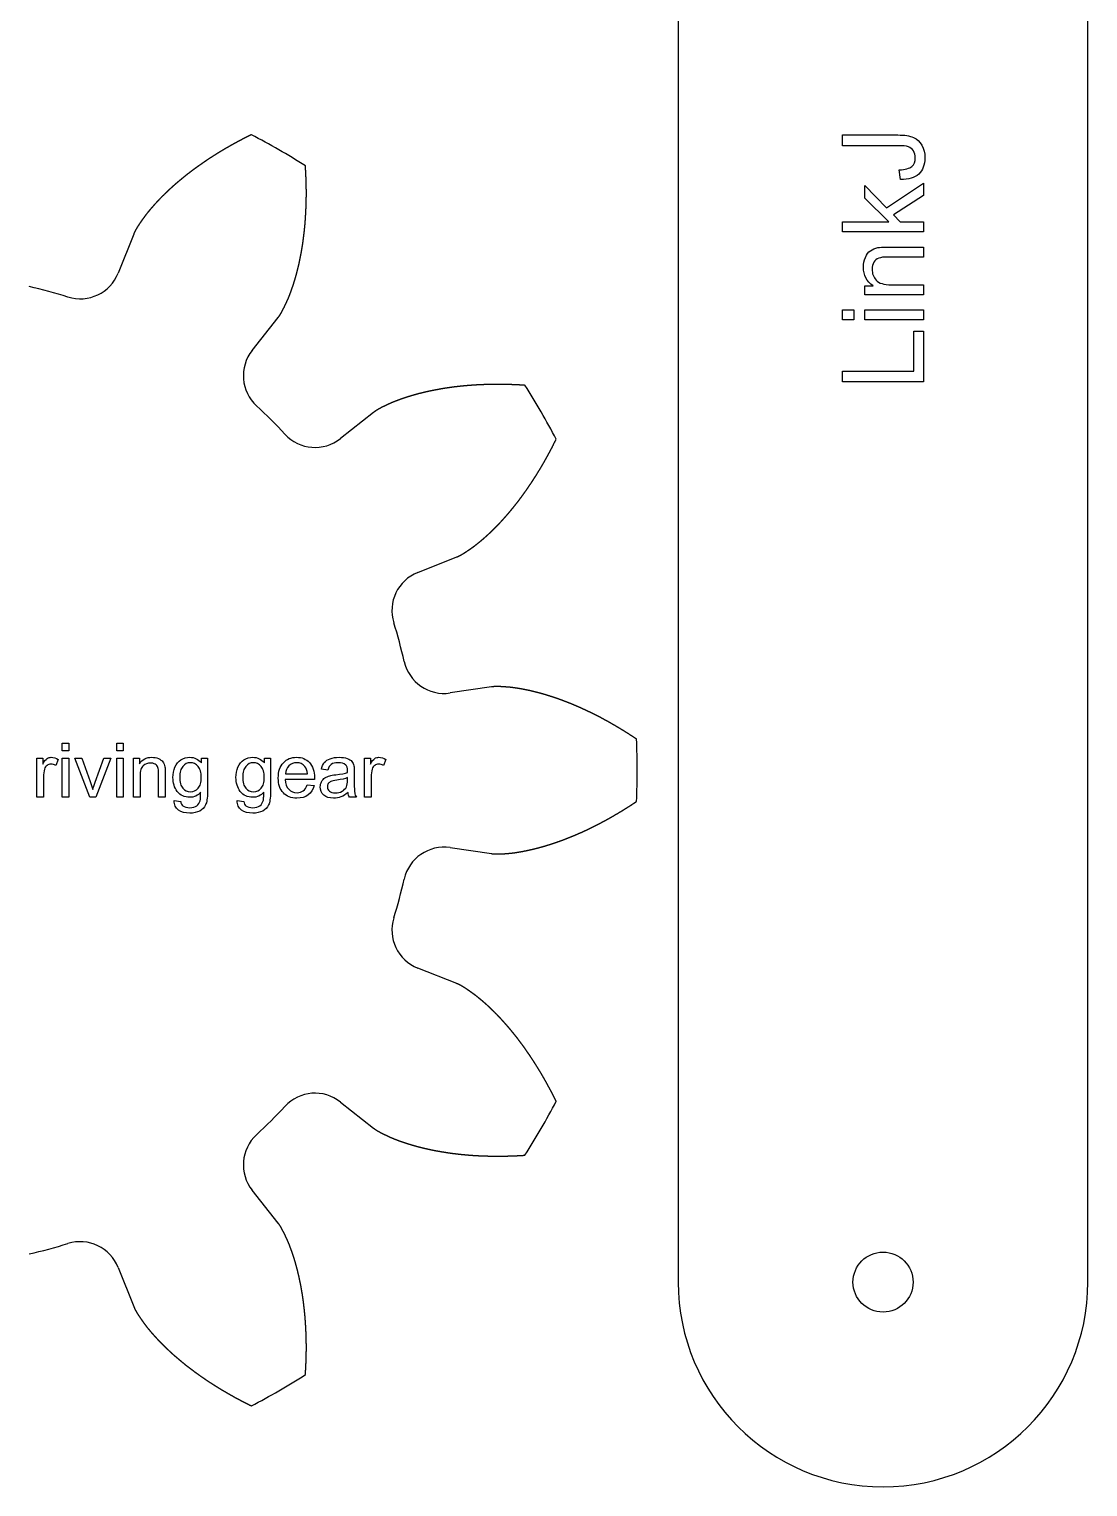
# Model space of a CAD drawing. Header units: millimetres. Extents: x 18 to 1165, y 18 to 1178.
# Drawn here: x 732.4 to 887.4, y 247.2 to 460.8 of the extents above; entities that cross this region are included whole.
import ezdxf

# ---------------------------------------------------------------- set-up
doc = ezdxf.new("R2010")
doc.units = ezdxf.units.MM
doc.layers.add('cut', color=5, linetype='Continuous', true_color=0x0000ff)
doc.layers.add('line engraving', color=1, linetype='Continuous', true_color=0xff0000)

msp = doc.modelspace()

# ---------------------------------------------------------------- linework, layer by layer
at = {"layer": 'cut', "color": 5, "true_color": 0x0000ff}
for p, q in [((747.67, 430.75), (745.39, 425.03)), ((765.01, 413.7), (768.83, 418.53)), ((782.77, 404.59), (777.94, 400.78)), ((789.27, 381.15), (794.99, 383.43)), ((800.09, 364.39), (794, 363.5)), ((794, 340.84), (800.09, 339.95)), ((794.99, 320.91), (789.27, 323.18)), ((777.94, 303.56), (782.77, 299.74)), ((768.83, 285.8), (765.01, 290.63)), ((745.39, 279.31), (747.67, 273.59))]:
    msp.add_line(p, q, dxfattribs=at)
msp.add_lwpolyline([(827.41, 577.17), (827.41, 277.17, 1), (887.41, 277.17), (887.41, 577.17, 1)], format="xyb", close=True, dxfattribs=at)
msp.add_circle((857.41, 277.17), 4.4, dxfattribs=at)
for centre, radius, start, end in [((716.41, 352.17), 105, 57.5067, 62.4933), ((716.41, 352.17), 72.64, 72.6817, 77.3183), ((739.82, 427.25), 6, -107.3183, -21.6938), ((769.72, 409.98), 6, 141.6938, -132.6817), ((716.41, 352.17), 105, 27.5067, 32.4933), ((716.41, 352.17), 72.64, 42.6817, 47.3183), ((774.22, 405.48), 6, -137.3183, -51.6938), ((791.48, 375.58), 6, 111.6938, -162.6817), ((716.41, 352.17), 72.64, 12.6817, 17.3183), ((793.13, 369.43), 6, -167.3183, -81.6938), ((716.41, 352.17), 105, -2.4933, 2.4933), ((793.13, 334.9), 6, 81.6938, 167.3183), ((716.41, 352.17), 72.64, -17.3183, -12.6817), ((791.48, 328.76), 6, 162.6817, -111.6938), ((774.22, 298.85), 6, 51.6938, 137.3183), ((716.41, 352.17), 105, -32.4933, -27.5067), ((716.41, 352.17), 72.64, -47.3183, -42.6817), ((769.72, 294.35), 6, 132.6817, -141.6938), ((716.41, 352.17), 72.64, -77.3183, -72.6817), ((739.82, 277.09), 6, 21.6938, 107.3183), ((716.41, 352.17), 105, -62.4933, -57.5067)]:
    msp.add_arc(centre, radius, start, end, dxfattribs=at)
for points in [[(764.9, 445.3), (764.84, 445.27), (764.71, 445.21), (764.52, 445.11), (764.27, 444.99), (763.96, 444.83), (763.65, 444.67), (763.34, 444.51), (763.04, 444.35), (762.73, 444.18), (762.43, 444.02), (762.13, 443.85), (761.83, 443.68), (761.53, 443.51), (761.23, 443.34), (760.94, 443.17), (760.64, 442.99), (760.35, 442.82), (760.06, 442.64), (759.77, 442.46), (759.48, 442.28), (759.2, 442.1), (758.91, 441.91), (758.63, 441.73), (758.35, 441.54), (758.07, 441.35), (757.8, 441.17), (757.52, 440.97), (757.25, 440.78), (756.98, 440.59), (756.71, 440.39), (756.44, 440.2), (756.18, 440), (755.91, 439.8), (755.65, 439.6), (755.39, 439.4), (755.13, 439.19), (754.88, 438.99), (754.63, 438.78), (754.37, 438.57), (754.13, 438.36), (753.88, 438.15), (753.63, 437.94), (753.39, 437.72), (753.15, 437.51), (752.91, 437.29), (752.68, 437.07), (752.45, 436.85), (752.22, 436.63), (751.99, 436.4), (751.76, 436.18), (751.54, 435.95), (751.32, 435.72), (751.1, 435.49), (750.89, 435.26), (750.68, 435.03), (750.47, 434.79), (750.26, 434.55), (750.06, 434.31), (749.86, 434.08), (749.66, 433.83), (749.47, 433.59), (749.28, 433.34), (749.1, 433.09), (748.92, 432.84), (748.75, 432.59), (748.57, 432.34), (748.4, 432.08), (748.23, 431.82), (748.07, 431.56), (747.92, 431.3), (747.81, 431.08), (747.74, 430.92), (747.69, 430.81), (747.67, 430.75)], [(768.83, 418.53), (768.87, 418.58), (768.94, 418.68), (769.05, 418.83), (769.18, 419.03), (769.33, 419.29), (769.47, 419.56), (769.61, 419.83), (769.75, 420.11), (769.88, 420.39), (770.01, 420.66), (770.14, 420.95), (770.27, 421.23), (770.39, 421.51), (770.5, 421.8), (770.61, 422.09), (770.72, 422.39), (770.82, 422.68), (770.93, 422.98), (771.03, 423.28), (771.12, 423.58), (771.22, 423.88), (771.31, 424.18), (771.4, 424.49), (771.48, 424.79), (771.56, 425.1), (771.64, 425.41), (771.72, 425.72), (771.79, 426.03), (771.87, 426.35), (771.94, 426.66), (772, 426.98), (772.07, 427.29), (772.13, 427.61), (772.19, 427.93), (772.25, 428.25), (772.3, 428.57), (772.36, 428.9), (772.41, 429.22), (772.45, 429.54), (772.5, 429.87), (772.54, 430.2), (772.58, 430.53), (772.62, 430.85), (772.66, 431.18), (772.69, 431.52), (772.73, 431.85), (772.76, 432.18), (772.78, 432.51), (772.81, 432.85), (772.83, 433.18), (772.85, 433.52), (772.87, 433.85), (772.89, 434.19), (772.9, 434.53), (772.92, 434.87), (772.93, 435.21), (772.94, 435.55), (772.94, 435.89), (772.95, 436.23), (772.95, 436.57), (772.95, 436.92), (772.95, 437.26), (772.94, 437.61), (772.94, 437.95), (772.93, 438.3), (772.92, 438.64), (772.9, 438.99), (772.89, 439.34), (772.87, 439.68), (772.85, 440.03), (772.84, 440.31), (772.83, 440.52), (772.82, 440.66), (772.81, 440.73)], [(804.97, 408.57), (804.9, 408.58), (804.76, 408.59), (804.55, 408.6), (804.27, 408.62), (803.92, 408.64), (803.57, 408.65), (803.23, 408.67), (802.88, 408.68), (802.53, 408.69), (802.19, 408.7), (801.84, 408.7), (801.5, 408.71), (801.15, 408.71), (800.81, 408.71), (800.47, 408.71), (800.13, 408.7), (799.79, 408.7), (799.45, 408.69), (799.11, 408.68), (798.77, 408.67), (798.43, 408.65), (798.09, 408.64), (797.75, 408.62), (797.42, 408.6), (797.08, 408.57), (796.75, 408.55), (796.42, 408.52), (796.08, 408.49), (795.75, 408.46), (795.42, 408.42), (795.09, 408.39), (794.76, 408.35), (794.43, 408.31), (794.11, 408.26), (793.78, 408.22), (793.46, 408.17), (793.13, 408.12), (792.81, 408.07), (792.49, 408.01), (792.17, 407.95), (791.85, 407.89), (791.53, 407.83), (791.21, 407.77), (790.9, 407.7), (790.58, 407.63), (790.27, 407.56), (789.96, 407.48), (789.65, 407.41), (789.34, 407.33), (789.03, 407.24), (788.72, 407.16), (788.42, 407.07), (788.12, 406.98), (787.81, 406.89), (787.51, 406.79), (787.22, 406.69), (786.92, 406.59), (786.62, 406.48), (786.33, 406.37), (786.04, 406.26), (785.75, 406.15), (785.46, 406.03), (785.18, 405.9), (784.9, 405.78), (784.62, 405.64), (784.35, 405.51), (784.07, 405.38), (783.8, 405.24), (783.53, 405.09), (783.27, 404.94), (783.06, 404.81), (782.91, 404.7), (782.82, 404.63), (782.77, 404.59)], [(794.99, 383.43), (795.04, 383.45), (795.16, 383.5), (795.32, 383.57), (795.54, 383.68), (795.8, 383.84), (796.06, 384), (796.32, 384.17), (796.57, 384.34), (796.83, 384.51), (797.08, 384.68), (797.33, 384.86), (797.58, 385.05), (797.83, 385.23), (798.07, 385.43), (798.31, 385.62), (798.55, 385.82), (798.79, 386.03), (799.03, 386.23), (799.26, 386.44), (799.5, 386.65), (799.73, 386.87), (799.96, 387.08), (800.19, 387.3), (800.41, 387.52), (800.64, 387.75), (800.86, 387.98), (801.09, 388.21), (801.31, 388.44), (801.53, 388.68), (801.74, 388.91), (801.96, 389.15), (802.17, 389.4), (802.39, 389.64), (802.6, 389.89), (802.81, 390.14), (803.02, 390.39), (803.22, 390.64), (803.43, 390.9), (803.63, 391.15), (803.84, 391.41), (804.04, 391.67), (804.24, 391.94), (804.43, 392.2), (804.63, 392.47), (804.83, 392.74), (805.02, 393.01), (805.21, 393.28), (805.4, 393.56), (805.59, 393.84), (805.78, 394.11), (805.97, 394.39), (806.15, 394.68), (806.33, 394.96), (806.52, 395.25), (806.7, 395.53), (806.87, 395.82), (807.05, 396.11), (807.23, 396.41), (807.4, 396.7), (807.58, 396.99), (807.75, 397.29), (807.92, 397.59), (808.09, 397.89), (808.25, 398.19), (808.42, 398.5), (808.58, 398.8), (808.75, 399.11), (808.91, 399.42), (809.07, 399.72), (809.22, 400.04), (809.35, 400.29), (809.44, 400.47), (809.5, 400.6), (809.54, 400.66)], [(821.31, 356.74), (821.25, 356.77), (821.13, 356.85), (820.96, 356.97), (820.72, 357.12), (820.43, 357.31), (820.14, 357.5), (819.84, 357.69), (819.55, 357.87), (819.26, 358.05), (818.96, 358.23), (818.66, 358.41), (818.37, 358.59), (818.07, 358.76), (817.77, 358.93), (817.48, 359.1), (817.18, 359.27), (816.88, 359.43), (816.58, 359.6), (816.28, 359.76), (815.98, 359.92), (815.68, 360.07), (815.38, 360.23), (815.08, 360.38), (814.78, 360.53), (814.48, 360.68), (814.17, 360.82), (813.87, 360.96), (813.57, 361.1), (813.27, 361.24), (812.96, 361.38), (812.66, 361.51), (812.35, 361.64), (812.05, 361.77), (811.74, 361.9), (811.44, 362.02), (811.13, 362.14), (810.83, 362.26), (810.52, 362.37), (810.22, 362.49), (809.91, 362.6), (809.6, 362.71), (809.3, 362.81), (808.99, 362.91), (808.68, 363.01), (808.38, 363.11), (808.07, 363.2), (807.76, 363.3), (807.45, 363.38), (807.15, 363.47), (806.84, 363.55), (806.53, 363.63), (806.22, 363.71), (805.91, 363.78), (805.61, 363.85), (805.3, 363.92), (804.99, 363.98), (804.68, 364.04), (804.37, 364.1), (804.07, 364.15), (803.76, 364.2), (803.45, 364.24), (803.14, 364.28), (802.84, 364.32), (802.53, 364.35), (802.22, 364.37), (801.92, 364.39), (801.61, 364.41), (801.3, 364.43), (801, 364.44), (800.69, 364.44), (800.45, 364.43), (800.27, 364.41), (800.15, 364.39), (800.09, 364.39)], [(800.09, 339.95), (800.15, 339.94), (800.27, 339.93), (800.45, 339.91), (800.69, 339.9), (801, 339.9), (801.3, 339.91), (801.61, 339.92), (801.92, 339.94), (802.22, 339.97), (802.53, 339.99), (802.84, 340.02), (803.14, 340.05), (803.45, 340.09), (803.76, 340.14), (804.07, 340.19), (804.37, 340.24), (804.68, 340.3), (804.99, 340.36), (805.3, 340.42), (805.61, 340.49), (805.91, 340.56), (806.22, 340.63), (806.53, 340.7), (806.84, 340.78), (807.15, 340.87), (807.45, 340.95), (807.76, 341.04), (808.07, 341.13), (808.38, 341.23), (808.68, 341.32), (808.99, 341.42), (809.3, 341.52), (809.6, 341.63), (809.91, 341.74), (810.22, 341.85), (810.52, 341.96), (810.83, 342.08), (811.13, 342.2), (811.44, 342.32), (811.74, 342.44), (812.05, 342.57), (812.35, 342.69), (812.66, 342.83), (812.96, 342.96), (813.27, 343.09), (813.57, 343.23), (813.87, 343.37), (814.17, 343.52), (814.48, 343.66), (814.78, 343.81), (815.08, 343.96), (815.38, 344.11), (815.68, 344.26), (815.98, 344.42), (816.28, 344.58), (816.58, 344.74), (816.88, 344.9), (817.18, 345.07), (817.48, 345.23), (817.77, 345.4), (818.07, 345.58), (818.37, 345.75), (818.66, 345.92), (818.96, 346.1), (819.26, 346.28), (819.55, 346.46), (819.84, 346.65), (820.14, 346.83), (820.43, 347.02), (820.72, 347.21), (820.96, 347.37), (821.13, 347.48), (821.25, 347.56), (821.31, 347.6)], [(809.54, 303.67), (809.5, 303.74), (809.44, 303.86), (809.35, 304.05), (809.22, 304.3), (809.07, 304.61), (808.91, 304.92), (808.75, 305.23), (808.58, 305.54), (808.42, 305.84), (808.25, 306.14), (808.09, 306.45), (807.92, 306.75), (807.75, 307.04), (807.58, 307.34), (807.4, 307.64), (807.23, 307.93), (807.05, 308.22), (806.87, 308.51), (806.7, 308.8), (806.52, 309.09), (806.33, 309.38), (806.15, 309.66), (805.97, 309.94), (805.78, 310.22), (805.59, 310.5), (805.4, 310.78), (805.21, 311.05), (805.02, 311.32), (804.83, 311.6), (804.63, 311.87), (804.43, 312.13), (804.24, 312.4), (804.04, 312.66), (803.84, 312.92), (803.63, 313.18), (803.43, 313.44), (803.22, 313.69), (803.02, 313.95), (802.81, 314.2), (802.6, 314.45), (802.39, 314.69), (802.17, 314.94), (801.96, 315.18), (801.74, 315.42), (801.53, 315.66), (801.31, 315.89), (801.09, 316.13), (800.86, 316.36), (800.64, 316.59), (800.41, 316.81), (800.19, 317.03), (799.96, 317.25), (799.73, 317.47), (799.5, 317.68), (799.26, 317.9), (799.03, 318.1), (798.79, 318.31), (798.55, 318.51), (798.31, 318.71), (798.07, 318.91), (797.83, 319.1), (797.58, 319.29), (797.33, 319.47), (797.08, 319.65), (796.83, 319.83), (796.57, 320), (796.32, 320.17), (796.06, 320.34), (795.8, 320.5), (795.54, 320.65), (795.32, 320.76), (795.16, 320.84), (795.04, 320.88), (794.99, 320.91)], [(782.77, 299.74), (782.82, 299.71), (782.91, 299.63), (783.06, 299.53), (783.27, 299.4), (783.53, 299.24), (783.8, 299.1), (784.07, 298.96), (784.35, 298.83), (784.62, 298.69), (784.9, 298.56), (785.18, 298.43), (785.46, 298.31), (785.75, 298.19), (786.04, 298.07), (786.33, 297.96), (786.62, 297.85), (786.92, 297.75), (787.22, 297.65), (787.51, 297.55), (787.81, 297.45), (788.12, 297.36), (788.42, 297.27), (788.72, 297.18), (789.03, 297.09), (789.34, 297.01), (789.65, 296.93), (789.96, 296.85), (790.27, 296.78), (790.58, 296.71), (790.9, 296.64), (791.21, 296.57), (791.53, 296.5), (791.85, 296.44), (792.17, 296.38), (792.49, 296.33), (792.81, 296.27), (793.13, 296.22), (793.46, 296.17), (793.78, 296.12), (794.11, 296.07), (794.43, 296.03), (794.76, 295.99), (795.09, 295.95), (795.42, 295.91), (795.75, 295.88), (796.08, 295.85), (796.42, 295.82), (796.75, 295.79), (797.08, 295.76), (797.42, 295.74), (797.75, 295.72), (798.09, 295.7), (798.43, 295.68), (798.77, 295.67), (799.11, 295.66), (799.45, 295.65), (799.79, 295.64), (800.13, 295.63), (800.47, 295.63), (800.81, 295.63), (801.15, 295.63), (801.5, 295.63), (801.84, 295.63), (802.19, 295.64), (802.53, 295.65), (802.88, 295.66), (803.23, 295.67), (803.57, 295.68), (803.92, 295.7), (804.27, 295.72), (804.55, 295.73), (804.76, 295.75), (804.9, 295.76), (804.97, 295.76)], [(772.81, 263.61), (772.82, 263.68), (772.83, 263.82), (772.84, 264.02), (772.85, 264.3), (772.87, 264.65), (772.89, 265), (772.9, 265.35), (772.92, 265.69), (772.93, 266.04), (772.94, 266.39), (772.94, 266.73), (772.95, 267.08), (772.95, 267.42), (772.95, 267.76), (772.95, 268.1), (772.94, 268.45), (772.94, 268.79), (772.93, 269.13), (772.92, 269.47), (772.9, 269.81), (772.89, 270.14), (772.87, 270.48), (772.85, 270.82), (772.83, 271.15), (772.81, 271.49), (772.78, 271.82), (772.76, 272.16), (772.73, 272.49), (772.69, 272.82), (772.66, 273.15), (772.62, 273.48), (772.58, 273.81), (772.54, 274.14), (772.5, 274.47), (772.45, 274.79), (772.41, 275.12), (772.36, 275.44), (772.3, 275.76), (772.25, 276.08), (772.19, 276.41), (772.13, 276.72), (772.07, 277.04), (772, 277.36), (771.94, 277.68), (771.87, 277.99), (771.79, 278.3), (771.72, 278.62), (771.64, 278.93), (771.56, 279.24), (771.48, 279.54), (771.4, 279.85), (771.31, 280.15), (771.22, 280.46), (771.12, 280.76), (771.03, 281.06), (770.93, 281.36), (770.82, 281.65), (770.72, 281.95), (770.61, 282.24), (770.5, 282.53), (770.39, 282.82), (770.27, 283.11), (770.14, 283.39), (770.01, 283.67), (769.88, 283.95), (769.75, 284.23), (769.61, 284.5), (769.47, 284.77), (769.33, 285.04), (769.18, 285.31), (769.05, 285.51), (768.94, 285.66), (768.87, 285.76), (768.83, 285.8)], [(747.67, 273.59), (747.69, 273.53), (747.74, 273.42), (747.81, 273.25), (747.92, 273.04), (748.07, 272.77), (748.23, 272.51), (748.4, 272.26), (748.57, 272), (748.75, 271.75), (748.92, 271.49), (749.1, 271.24), (749.28, 270.99), (749.47, 270.75), (749.66, 270.5), (749.86, 270.26), (750.06, 270.02), (750.26, 269.78), (750.47, 269.55), (750.68, 269.31), (750.89, 269.08), (751.1, 268.85), (751.32, 268.61), (751.54, 268.39), (751.76, 268.16), (751.99, 267.93), (752.22, 267.71), (752.45, 267.49), (752.68, 267.27), (752.91, 267.05), (753.15, 266.83), (753.39, 266.61), (753.63, 266.4), (753.88, 266.19), (754.13, 265.98), (754.37, 265.77), (754.63, 265.56), (754.88, 265.35), (755.13, 265.14), (755.39, 264.94), (755.65, 264.74), (755.91, 264.54), (756.18, 264.34), (756.44, 264.14), (756.71, 263.94), (756.98, 263.75), (757.25, 263.55), (757.52, 263.36), (757.8, 263.17), (758.07, 262.98), (758.35, 262.79), (758.63, 262.61), (758.91, 262.42), (759.2, 262.24), (759.48, 262.06), (759.77, 261.88), (760.06, 261.7), (760.35, 261.52), (760.64, 261.34), (760.94, 261.17), (761.23, 261), (761.53, 260.83), (761.83, 260.66), (762.13, 260.49), (762.43, 260.32), (762.73, 260.15), (763.04, 259.99), (763.34, 259.83), (763.65, 259.67), (763.96, 259.51), (764.27, 259.35), (764.52, 259.22), (764.71, 259.13), (764.84, 259.07), (764.9, 259.04)]]:
    msp.add_open_spline(points, degree=5, dxfattribs=at)
at = {"layer": 'line engraving', "color": 1, "true_color": 0xff0000}
for points in [[(859.97, 438.74), (859.78, 440.15), (860.1, 440.17), (860.4, 440.2), (860.67, 440.25), (860.92, 440.31), (861.14, 440.38), (861.33, 440.46), (861.5, 440.55), (861.64, 440.66), (861.86, 440.91), (862.01, 441.2), (862.11, 441.54), (862.14, 441.92), (862.12, 442.2), (862.07, 442.47), (861.99, 442.71), (861.87, 442.93), (861.72, 443.13), (861.55, 443.3), (861.35, 443.43), (861.13, 443.53), (860.86, 443.6), (860.53, 443.65), (860.12, 443.68), (859.65, 443.69), (851.48, 443.69), (851.48, 445.26), (859.56, 445.26), (859.92, 445.25), (860.26, 445.23), (860.58, 445.21), (860.88, 445.17), (861.16, 445.12), (861.41, 445.05), (861.65, 444.98), (861.86, 444.9), (862.25, 444.69), (862.58, 444.43), (862.87, 444.12), (863.11, 443.76), (863.3, 443.35), (863.43, 442.91), (863.51, 442.43), (863.54, 441.92), (863.52, 441.54), (863.48, 441.19), (863.41, 440.86), (863.31, 440.55), (863.19, 440.26), (863.03, 439.99), (862.85, 439.75), (862.64, 439.53), (862.4, 439.34), (862.14, 439.17), (861.84, 439.03), (861.52, 438.92), (861.18, 438.83), (860.8, 438.77), (860.4, 438.74), (859.97, 438.74)], [(863.33, 431.08), (851.48, 431.08), (851.48, 432.53), (858.24, 432.53), (854.74, 435.98), (854.74, 437.86), (857.93, 434.58), (863.33, 438.19), (863.33, 436.4), (858.94, 433.56), (859.93, 432.53), (863.33, 432.53), (863.33, 431.08)], [(863.33, 421.85), (854.74, 421.85), (854.74, 423.16), (855.97, 423.16), (855.63, 423.41), (855.35, 423.69), (855.1, 423.99), (854.9, 424.32), (854.75, 424.68), (854.64, 425.06), (854.57, 425.46), (854.55, 425.9), (854.57, 426.28), (854.62, 426.64), (854.71, 426.99), (854.83, 427.33), (854.98, 427.63), (855.15, 427.9), (855.35, 428.12), (855.56, 428.3), (855.8, 428.45), (856.06, 428.58), (856.34, 428.68), (856.64, 428.75), (856.88, 428.79), (857.19, 428.81), (857.58, 428.83), (858.05, 428.83), (863.33, 428.83), (863.33, 427.38), (858.11, 427.38), (857.69, 427.37), (857.33, 427.34), (857.03, 427.28), (856.78, 427.21), (856.57, 427.11), (856.38, 426.97), (856.22, 426.81), (856.07, 426.61), (855.96, 426.38), (855.88, 426.14), (855.83, 425.87), (855.81, 425.59), (855.82, 425.36), (855.85, 425.14), (855.89, 424.93), (855.96, 424.72), (856.04, 424.53), (856.14, 424.34), (856.26, 424.16), (856.4, 423.98), (856.57, 423.83), (856.76, 423.69), (856.99, 423.57), (857.26, 423.48), (857.55, 423.4), (857.88, 423.35), (858.25, 423.32), (858.64, 423.31), (863.33, 423.31), (863.33, 421.85)], [(853.15, 418.18), (851.48, 418.18), (851.48, 419.64), (853.15, 419.64), (853.15, 418.18)], [(863.33, 418.18), (854.74, 418.18), (854.74, 419.64), (863.33, 419.64), (863.33, 418.18)], [(863.33, 409.08), (851.48, 409.08), (851.48, 410.65), (861.94, 410.65), (861.94, 416.49), (863.33, 416.49), (863.33, 409.08)], [(737.18, 355.01), (737.18, 356.13), (738.15, 356.13), (738.15, 355.01), (737.18, 355.01)], [(745.17, 355.01), (745.17, 356.13), (746.14, 356.13), (746.14, 355.01), (745.17, 355.01)], [(733.48, 348.21), (733.48, 353.95), (734.35, 353.95), (734.35, 353.08), (734.52, 353.36), (734.67, 353.58), (734.83, 353.76), (734.97, 353.88), (735.12, 353.97), (735.27, 354.03), (735.43, 354.06), (735.59, 354.08), (735.84, 354.06), (736.09, 354), (736.34, 353.9), (736.59, 353.76), (736.26, 352.86), (736.08, 352.95), (735.9, 353.02), (735.72, 353.06), (735.55, 353.07), (735.39, 353.06), (735.24, 353.02), (735.1, 352.96), (734.97, 352.88), (734.86, 352.77), (734.76, 352.65), (734.67, 352.51), (734.61, 352.35), (734.54, 352.08), (734.49, 351.8), (734.46, 351.51), (734.45, 351.21), (734.45, 348.21), (733.48, 348.21)], [(737.18, 348.21), (737.18, 353.95), (738.15, 353.95), (738.15, 348.21), (737.18, 348.21)], [(741.23, 348.21), (739.04, 353.95), (740.07, 353.95), (741.3, 350.51), (741.4, 350.23), (741.49, 349.94), (741.58, 349.65), (741.67, 349.35), (741.74, 349.59), (741.82, 349.85), (741.92, 350.14), (742.03, 350.44), (743.31, 353.95), (744.31, 353.95), (742.13, 348.21), (741.23, 348.21)], [(745.17, 348.21), (745.17, 353.95), (746.14, 353.95), (746.14, 348.21), (745.17, 348.21)], [(747.62, 348.21), (747.62, 353.95), (748.5, 353.95), (748.5, 353.13), (748.67, 353.35), (748.85, 353.54), (749.05, 353.71), (749.27, 353.84), (749.51, 353.94), (749.76, 354.02), (750.04, 354.06), (750.33, 354.08), (750.58, 354.06), (750.82, 354.03), (751.06, 353.97), (751.28, 353.89), (751.48, 353.79), (751.66, 353.67), (751.81, 353.54), (751.93, 353.4), (752.03, 353.24), (752.11, 353.07), (752.18, 352.88), (752.23, 352.68), (752.26, 352.52), (752.27, 352.31), (752.28, 352.05), (752.29, 351.74), (752.29, 348.21), (751.31, 348.21), (751.31, 351.7), (751.31, 351.98), (751.29, 352.22), (751.25, 352.42), (751.2, 352.59), (751.13, 352.73), (751.04, 352.85), (750.93, 352.96), (750.8, 353.06), (750.65, 353.13), (750.48, 353.19), (750.31, 353.22), (750.12, 353.23), (749.82, 353.21), (749.54, 353.13), (749.28, 353.01), (749.05, 352.84), (748.94, 352.73), (748.85, 352.6), (748.77, 352.44), (748.71, 352.27), (748.66, 352.07), (748.62, 351.85), (748.6, 351.61), (748.6, 351.34), (748.6, 348.21), (747.62, 348.21)], [(753.6, 347.73), (754.55, 347.59), (754.59, 347.39), (754.66, 347.21), (754.75, 347.07), (754.88, 346.95), (755.07, 346.84), (755.3, 346.75), (755.57, 346.7), (755.86, 346.68), (756.18, 346.7), (756.46, 346.75), (756.7, 346.84), (756.91, 346.95), (757.08, 347.1), (757.21, 347.28), (757.32, 347.48), (757.4, 347.71), (757.42, 347.79), (757.44, 347.9), (757.45, 348.02), (757.46, 348.17), (757.47, 348.34), (757.47, 348.52), (757.47, 348.73), (757.47, 348.96), (757.31, 348.78), (757.14, 348.63), (756.95, 348.5), (756.76, 348.39), (756.55, 348.31), (756.34, 348.25), (756.12, 348.22), (755.89, 348.21), (755.6, 348.22), (755.33, 348.26), (755.07, 348.33), (754.84, 348.42), (754.62, 348.54), (754.41, 348.69), (754.22, 348.86), (754.05, 349.06), (753.9, 349.28), (753.77, 349.51), (753.66, 349.75), (753.57, 350), (753.5, 350.26), (753.45, 350.53), (753.42, 350.82), (753.41, 351.11), (753.42, 351.51), (753.48, 351.9), (753.57, 352.27), (753.7, 352.62), (753.87, 352.95), (754.07, 353.24), (754.3, 353.49), (754.56, 353.7), (754.86, 353.86), (755.18, 353.98), (755.52, 354.05), (755.89, 354.08), (756.14, 354.06), (756.38, 354.02), (756.6, 353.96), (756.82, 353.87), (757.02, 353.75), (757.21, 353.61), (757.4, 353.45), (757.57, 353.25), (757.57, 353.95), (758.46, 353.95), (758.46, 348.99), (758.46, 348.66), (758.45, 348.36), (758.42, 348.09), (758.39, 347.84), (758.36, 347.62), (758.31, 347.41), (758.25, 347.24), (758.19, 347.09), (758.03, 346.82), (757.84, 346.59), (757.6, 346.38), (757.33, 346.2), (757.01, 346.06), (756.67, 345.96), (756.28, 345.9), (755.87, 345.88), (755.38, 345.91), (754.94, 345.99), (754.55, 346.14), (754.21, 346.34), (754.06, 346.46), (753.94, 346.6), (753.83, 346.75), (753.74, 346.92), (753.68, 347.1), (753.63, 347.3), (753.6, 347.51), (753.6, 347.73)], [(754.4, 351.18), (754.41, 350.91), (754.43, 350.65), (754.47, 350.42), (754.52, 350.2), (754.58, 350.01), (754.66, 349.83), (754.75, 349.67), (754.85, 349.53), (755.09, 349.3), (755.36, 349.14), (755.65, 349.04), (755.98, 349.01), (756.3, 349.04), (756.59, 349.14), (756.86, 349.3), (757.1, 349.53), (757.21, 349.67), (757.3, 349.82), (757.38, 350), (757.44, 350.19), (757.49, 350.4), (757.53, 350.63), (757.55, 350.88), (757.56, 351.15), (757.55, 351.4), (757.53, 351.64), (757.49, 351.86), (757.44, 352.07), (757.37, 352.26), (757.29, 352.44), (757.2, 352.59), (757.09, 352.74), (756.84, 352.97), (756.57, 353.14), (756.28, 353.24), (755.96, 353.27), (755.65, 353.24), (755.36, 353.14), (755.1, 352.97), (754.86, 352.74), (754.75, 352.6), (754.66, 352.45), (754.58, 352.28), (754.52, 352.09), (754.47, 351.89), (754.43, 351.67), (754.41, 351.43), (754.4, 351.18)], [(762.83, 347.73), (763.78, 347.59), (763.82, 347.39), (763.89, 347.21), (763.98, 347.07), (764.1, 346.95), (764.3, 346.84), (764.53, 346.75), (764.8, 346.7), (765.09, 346.68), (765.41, 346.7), (765.69, 346.75), (765.93, 346.84), (766.14, 346.95), (766.31, 347.1), (766.44, 347.28), (766.55, 347.48), (766.63, 347.71), (766.65, 347.79), (766.67, 347.9), (766.68, 348.02), (766.69, 348.17), (766.7, 348.34), (766.7, 348.52), (766.7, 348.73), (766.7, 348.96), (766.54, 348.78), (766.37, 348.63), (766.18, 348.5), (765.99, 348.39), (765.78, 348.31), (765.57, 348.25), (765.35, 348.22), (765.12, 348.21), (764.83, 348.22), (764.56, 348.26), (764.3, 348.33), (764.07, 348.42), (763.84, 348.54), (763.64, 348.69), (763.45, 348.86), (763.28, 349.06), (763.13, 349.28), (763, 349.51), (762.89, 349.75), (762.8, 350), (762.73, 350.26), (762.68, 350.53), (762.65, 350.82), (762.63, 351.11), (762.65, 351.51), (762.71, 351.9), (762.8, 352.27), (762.93, 352.62), (763.1, 352.95), (763.3, 353.24), (763.53, 353.49), (763.79, 353.7), (764.09, 353.86), (764.41, 353.98), (764.75, 354.05), (765.12, 354.08), (765.37, 354.06), (765.61, 354.02), (765.83, 353.96), (766.05, 353.87), (766.25, 353.75), (766.44, 353.61), (766.63, 353.45), (766.8, 353.25), (766.8, 353.95), (767.69, 353.95), (767.69, 348.99), (767.69, 348.66), (767.68, 348.36), (767.65, 348.09), (767.62, 347.84), (767.59, 347.62), (767.54, 347.41), (767.48, 347.24), (767.42, 347.09), (767.26, 346.82), (767.07, 346.59), (766.83, 346.38), (766.56, 346.2), (766.24, 346.06), (765.9, 345.96), (765.51, 345.9), (765.1, 345.88), (764.61, 345.91), (764.17, 345.99), (763.78, 346.14), (763.44, 346.34), (763.29, 346.46), (763.16, 346.6), (763.06, 346.75), (762.97, 346.92), (762.91, 347.1), (762.86, 347.3), (762.83, 347.51), (762.83, 347.73)], [(763.63, 351.18), (763.64, 350.91), (763.66, 350.65), (763.7, 350.42), (763.75, 350.2), (763.81, 350.01), (763.89, 349.83), (763.98, 349.67), (764.08, 349.53), (764.32, 349.3), (764.59, 349.14), (764.88, 349.04), (765.21, 349.01), (765.53, 349.04), (765.82, 349.14), (766.09, 349.3), (766.33, 349.53), (766.44, 349.67), (766.53, 349.82), (766.61, 350), (766.67, 350.19), (766.72, 350.4), (766.76, 350.63), (766.78, 350.88), (766.78, 351.15), (766.78, 351.4), (766.76, 351.64), (766.72, 351.86), (766.67, 352.07), (766.6, 352.26), (766.52, 352.44), (766.43, 352.59), (766.32, 352.74), (766.07, 352.97), (765.8, 353.14), (765.51, 353.24), (765.19, 353.27), (764.88, 353.24), (764.59, 353.14), (764.33, 352.97), (764.09, 352.74), (763.98, 352.6), (763.89, 352.45), (763.81, 352.28), (763.75, 352.09), (763.7, 351.89), (763.66, 351.67), (763.64, 351.43), (763.63, 351.18)], [(773.09, 350.06), (774.1, 349.93), (773.95, 349.52), (773.76, 349.15), (773.51, 348.83), (773.22, 348.56), (772.87, 348.35), (772.48, 348.2), (772.05, 348.11), (771.57, 348.08), (771.27, 348.09), (770.98, 348.13), (770.7, 348.19), (770.44, 348.27), (770.2, 348.38), (769.98, 348.51), (769.77, 348.67), (769.58, 348.85), (769.4, 349.06), (769.25, 349.28), (769.13, 349.52), (769.02, 349.78), (768.94, 350.07), (768.88, 350.37), (768.85, 350.69), (768.84, 351.03), (768.85, 351.38), (768.88, 351.71), (768.94, 352.02), (769.02, 352.31), (769.13, 352.58), (769.26, 352.84), (769.41, 353.07), (769.58, 353.28), (769.78, 353.46), (769.98, 353.63), (770.21, 353.76), (770.44, 353.88), (770.69, 353.96), (770.95, 354.03), (771.23, 354.06), (771.52, 354.08), (771.8, 354.06), (772.07, 354.03), (772.32, 353.97), (772.56, 353.88), (772.79, 353.77), (773.01, 353.63), (773.21, 353.48), (773.4, 353.29), (773.57, 353.09), (773.72, 352.86), (773.84, 352.61), (773.95, 352.35), (774.03, 352.06), (774.08, 351.76), (774.12, 351.43), (774.13, 351.09), (774.13, 351.04), (774.13, 350.98), (774.13, 350.91), (774.12, 350.83), (769.84, 350.83), (769.9, 350.38), (770, 349.99), (770.16, 349.66), (770.38, 349.38), (770.63, 349.16), (770.92, 349), (771.23, 348.91), (771.58, 348.88), (771.84, 348.89), (772.07, 348.95), (772.29, 349.04), (772.49, 349.16), (772.67, 349.32), (772.83, 349.52), (772.97, 349.77), (773.09, 350.06)], [(769.9, 351.63), (773.1, 351.63), (773.05, 351.97), (772.98, 352.26), (772.87, 352.51), (772.73, 352.71), (772.48, 352.96), (772.2, 353.14), (771.88, 353.24), (771.53, 353.28), (771.21, 353.25), (770.91, 353.16), (770.64, 353.02), (770.4, 352.83), (770.2, 352.58), (770.05, 352.3), (769.95, 351.98), (769.9, 351.63)], [(779.06, 348.92), (778.79, 348.7), (778.53, 348.52), (778.27, 348.38), (778.02, 348.27), (777.77, 348.18), (777.5, 348.12), (777.23, 348.09), (776.95, 348.08), (776.5, 348.11), (776.11, 348.19), (775.78, 348.34), (775.5, 348.54), (775.27, 348.79), (775.11, 349.07), (775.02, 349.38), (774.99, 349.72), (775, 349.93), (775.04, 350.12), (775.1, 350.31), (775.18, 350.49), (775.28, 350.66), (775.4, 350.8), (775.53, 350.94), (775.68, 351.05), (775.84, 351.15), (776.01, 351.23), (776.19, 351.31), (776.38, 351.37), (776.54, 351.41), (776.74, 351.44), (776.98, 351.48), (777.25, 351.51), (777.8, 351.59), (778.27, 351.67), (778.66, 351.76), (778.98, 351.85), (778.98, 351.94), (778.99, 352.01), (778.99, 352.07), (778.99, 352.1), (778.97, 352.38), (778.92, 352.61), (778.83, 352.8), (778.71, 352.94), (778.5, 353.09), (778.25, 353.19), (777.95, 353.25), (777.6, 353.27), (777.28, 353.26), (777.01, 353.21), (776.78, 353.14), (776.59, 353.03), (776.44, 352.89), (776.31, 352.7), (776.2, 352.46), (776.11, 352.18), (775.16, 352.31), (775.23, 352.6), (775.33, 352.86), (775.44, 353.09), (775.58, 353.29), (775.75, 353.47), (775.95, 353.63), (776.18, 353.76), (776.44, 353.87), (776.73, 353.96), (777.05, 354.02), (777.38, 354.06), (777.74, 354.08), (778.09, 354.06), (778.41, 354.03), (778.69, 353.98), (778.94, 353.9), (779.15, 353.81), (779.34, 353.71), (779.49, 353.59), (779.61, 353.47), (779.71, 353.33), (779.8, 353.17), (779.86, 353), (779.92, 352.81), (779.94, 352.66), (779.95, 352.46), (779.96, 352.21), (779.96, 351.91), (779.96, 350.61), (779.97, 350.29), (779.97, 350), (779.97, 349.73), (779.98, 349.5), (779.99, 349.31), (780, 349.14), (780.01, 349), (780.03, 348.9), (780.07, 348.72), (780.12, 348.54), (780.19, 348.37), (780.27, 348.21), (779.26, 348.21), (779.19, 348.36), (779.13, 348.54), (779.09, 348.72), (779.06, 348.92)], [(781.46, 348.21), (781.46, 353.95), (782.34, 353.95), (782.34, 353.08), (782.5, 353.36), (782.66, 353.58), (782.81, 353.76), (782.96, 353.88), (783.1, 353.97), (783.25, 354.03), (783.41, 354.06), (783.58, 354.08), (783.83, 354.06), (784.08, 354), (784.33, 353.9), (784.58, 353.76), (784.24, 352.86), (784.07, 352.95), (783.89, 353.02), (783.71, 353.06), (783.53, 353.07), (783.38, 353.06), (783.23, 353.02), (783.09, 352.96), (782.96, 352.88), (782.84, 352.77), (782.74, 352.65), (782.66, 352.51), (782.6, 352.35), (782.53, 352.08), (782.47, 351.8), (782.44, 351.51), (782.43, 351.21), (782.43, 348.21), (781.46, 348.21)], [(778.98, 351.09), (778.68, 350.98), (778.32, 350.89), (777.89, 350.8), (777.39, 350.72), (777.11, 350.68), (776.88, 350.63), (776.69, 350.58), (776.54, 350.53), (776.43, 350.47), (776.32, 350.39), (776.24, 350.31), (776.16, 350.21), (776.1, 350.1), (776.06, 349.99), (776.03, 349.87), (776.03, 349.75), (776.04, 349.56), (776.1, 349.39), (776.19, 349.24), (776.32, 349.1), (776.48, 348.99), (776.68, 348.9), (776.92, 348.86), (777.18, 348.84), (777.45, 348.85), (777.71, 348.9), (777.95, 348.98), (778.18, 349.09), (778.39, 349.22), (778.56, 349.38), (778.71, 349.56), (778.82, 349.76), (778.89, 349.94), (778.94, 350.17), (778.97, 350.43), (778.98, 350.73), (778.98, 351.09)]]:
    msp.add_lwpolyline(points, dxfattribs=at)

doc.saveas('drawing.dxf')
